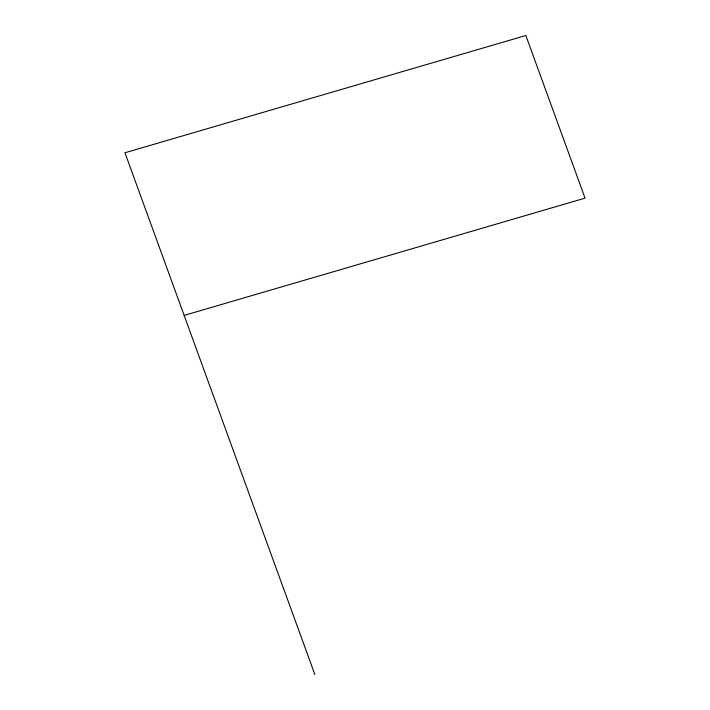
<?xml version="1.0" encoding="UTF-8"?>
<svg xmlns="http://www.w3.org/2000/svg" width="710" height="710" viewBox="0 0 710 710"><rect width="100%" height="100%" fill="white"/><g stroke="black" fill="none" stroke-linecap="round" stroke-linejoin="round"><path stroke-width="1.06" d="M184.147 315.409L585.049 198.134L525.853 35.5L124.951 152.774L314.849 674.5"/></g></svg>
